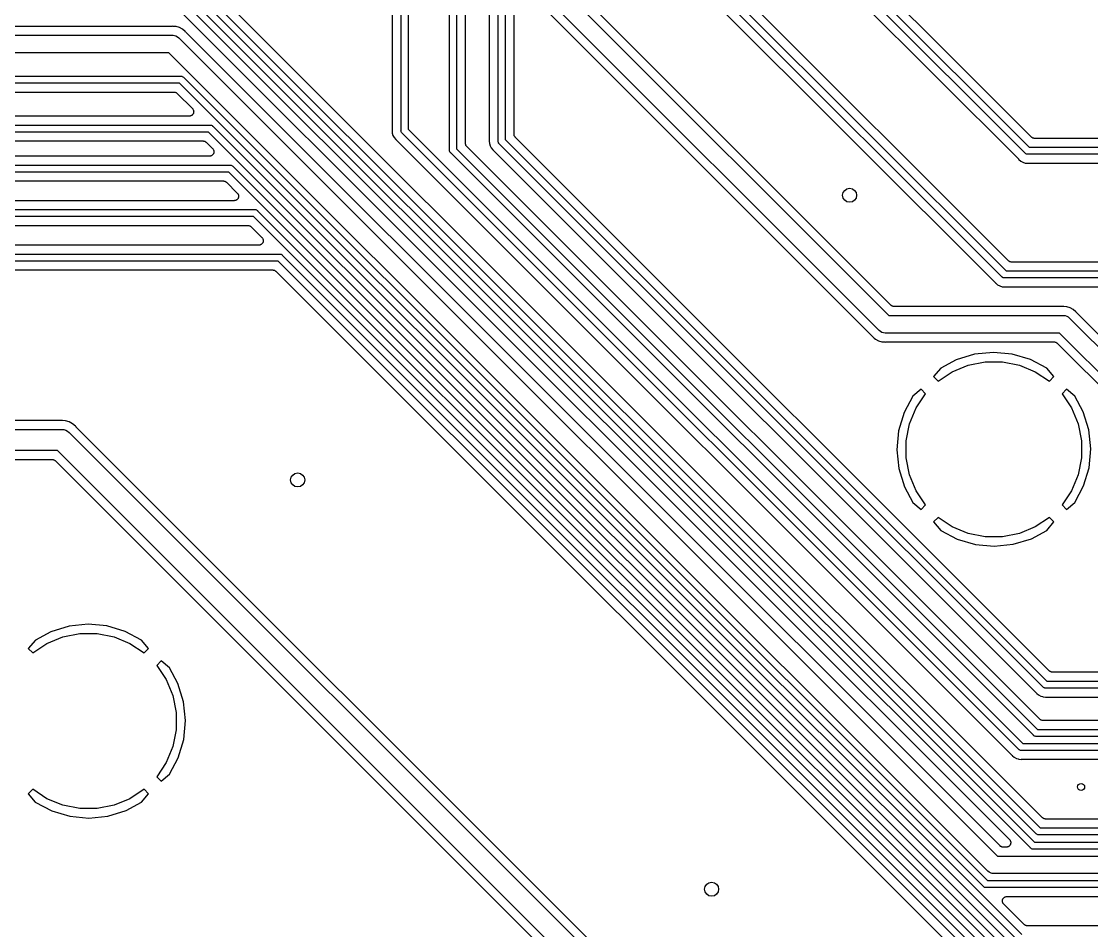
# Model space of a CAD drawing. Extents: x 49 to 143, y -158 to -38.
# Drawn here: x 88.38 to 118.92, y -80.68 to -54.73 of the extents above; entities that cross this region are included whole.
import ezdxf

# ---------------------------------------------------------------- set-up
doc = ezdxf.new("R2010")
doc.units = 0
doc.layers.add('BLACK', color=7, linetype='CONTINUOUS')

msp = doc.modelspace()

# ---------------------------------------------------------------- linework, layer by layer
at = {"layer": 'BLACK', "linetype": 'CONTINUOUS'}
for p, q in [((100.599, -58.4031), (100.599, -44.6918)), ((100.799, -44.6918), (100.799, -58.3666)), ((99.214, -57.8378), (99.214, -47.536)), ((99.414, -47.536), (99.414, -57.8013)), ((101.053, -58.2088), (101.053, -47.5022)), ((101.984, -58.1371), (101.984, -47.5318)), ((102.184, -47.5318), (102.184, -58.1006)), ((98.96, -47.9188), (98.96, -57.8191)), ((101.73, -47.8151), (101.73, -58.1184)), ((102.438, -57.9428), (102.438, -47.8151)), ((114.525, -55.3507), (108.015, -48.8406)), ((117.02, -58.4872), (107.557, -49.0242)), ((107.724, -48.9086), (117.135, -58.32)), ((107.39, -49.217), (116.827, -58.6536)), ((104.954, -50.3296), (116.475, -61.8506)), ((116.543, -61.5594), (105.245, -50.2616)), ((104.62, -50.638), (116.167, -62.1842)), ((116.359, -62.0178), (104.787, -50.4452)), ((91.5529, -51.8568), (117.447, -77.751)), ((117.515, -77.4598), (91.7457, -51.6904)), ((117.332, -77.9182), (91.4373, -52.024)), ((117.171, -78.3232), (91.2716, -52.424)), ((91.3872, -52.2568), (117.286, -78.156)), ((91.2036, -52.7152), (116.574, -78.0852)), ((103.719, -53.7084), (113.134, -63.123)), ((113.202, -62.8318), (104.01, -53.6404)), ((112.845, -63.5411), (103.301, -53.9975)), ((103.135, -54.1903), (112.652, -63.7075)), ((92.6674, -54.868), (79.1284, -54.868)), ((92.6727, -54.8675), (92.6674, -54.868)), ((92.6781, -54.8675), (92.6727, -54.8675)), ((92.6799, -54.8674), (92.6781, -54.8675)), ((92.6984, -54.8656), (92.6799, -54.8674)), ((92.7169, -54.8674), (92.6984, -54.8656)), ((92.717, -54.8674), (92.7169, -54.8674)), ((92.7972, -54.8753), (92.717, -54.8674)), ((92.8922, -54.9041), (92.7972, -54.8753)), ((92.9798, -54.9509), (92.8922, -54.9041)), ((93.0565, -55.0139), (92.9798, -54.9509)), ((78.9706, -55.122), (92.6861, -55.122)), ((92.6861, -55.122), (92.6984, -55.1208)), ((92.6984, -55.1208), (92.7107, -55.122)), ((92.7107, -55.122), (92.7474, -55.1256)), ((92.7474, -55.1256), (92.7945, -55.1399)), ((92.7945, -55.1399), (92.838, -55.1631)), ((92.838, -55.1631), (92.876, -55.1944)), ((92.876, -55.1944), (92.8839, -55.2039)), ((92.8839, -55.2039), (116.236, -78.556)), ((93.0683, -55.0283), (93.0565, -55.0139)), ((93.0721, -55.0321), (93.0683, -55.0283)), ((93.0755, -55.0363), (93.0721, -55.0321)), ((93.0767, -55.0375), (93.0755, -55.0363)), ((116.304, -78.2648), (93.0767, -55.0375)), ((114.525, -55.3508), (114.525, -55.3507)), ((117.203, -58.0288), (114.525, -55.3508)), ((92.5948, -55.622), (78.8793, -55.622)), ((115.947, -78.9741), (92.5948, -55.622)), ((78.7691, -56.288), (92.9317, -56.288)), ((92.9317, -56.288), (92.9366, -56.2875)), ((92.9366, -56.2875), (92.9415, -56.288)), ((92.9415, -56.288), (92.9415, -56.288)), ((92.9415, -56.288), (92.9562, -56.2894)), ((92.9562, -56.2894), (92.975, -56.2952)), ((92.975, -56.2952), (92.9924, -56.3045)), ((92.9924, -56.3045), (93.0076, -56.3169)), ((93.0076, -56.3169), (93.0107, -56.3208)), ((93.0107, -56.3208), (115.946, -79.256)), ((92.8951, -56.488), (78.7325, -56.488)), ((78.7513, -56.742), (92.7373, -56.742)), ((92.7373, -56.742), (92.7378, -56.742)), ((92.7378, -56.742), (92.7378, -56.742)), ((92.7378, -56.742), (92.7378, -56.742)), ((92.7378, -56.742), (92.7391, -56.742)), ((92.7391, -56.742), (92.7508, -56.7433)), ((92.7508, -56.7433), (92.7624, -56.7445)), ((92.7624, -56.7445), (92.7631, -56.7447)), ((92.7631, -56.7447), (92.7637, -56.7448)), ((92.7637, -56.7448), (92.775, -56.7483)), ((92.775, -56.7483), (92.7861, -56.7518)), ((92.7861, -56.7518), (92.7867, -56.7521)), ((92.7867, -56.7521), (92.7874, -56.7523)), ((92.7874, -56.7523), (92.7977, -56.7579)), ((92.7977, -56.7579), (92.808, -56.7635)), ((92.808, -56.7635), (92.8085, -56.7639)), ((92.8085, -56.7639), (92.8091, -56.7642)), ((92.8091, -56.7642), (92.818, -56.7717)), ((92.818, -56.7717), (92.8271, -56.7792)), ((92.8271, -56.7792), (93.2621, -57.2142)), ((115.83, -79.4232), (92.8951, -56.488)), ((93.252, -57.4021), (93.2426, -57.4098)), ((93.2615, -57.3944), (93.252, -57.4021)), ((93.2616, -57.3943), (93.2615, -57.3944)), ((93.2618, -57.3941), (93.2616, -57.3943)), ((93.2696, -57.3848), (93.2618, -57.3941)), ((93.2621, -57.2142), (93.2631, -57.2151)), ((93.2631, -57.2151), (93.2631, -57.2151)), ((93.2631, -57.2151), (93.2631, -57.2152)), ((93.2631, -57.2152), (93.2634, -57.2155)), ((93.2634, -57.2155), (93.271, -57.225)), ((93.2774, -57.3754), (93.2696, -57.3848)), ((93.271, -57.225), (93.2786, -57.2345)), ((93.2775, -57.3752), (93.2774, -57.3754)), ((93.2776, -57.375), (93.2775, -57.3752)), ((93.2834, -57.3643), (93.2776, -57.375)), ((93.2786, -57.2345), (93.2787, -57.2347)), ((93.2787, -57.2347), (93.2788, -57.2348)), ((93.2788, -57.2348), (93.2845, -57.2457)), ((93.2892, -57.3536), (93.2834, -57.3643)), ((93.2845, -57.2457), (93.2901, -57.2564)), ((93.2893, -57.3534), (93.2892, -57.3536)), ((93.2894, -57.3532), (93.2893, -57.3534)), ((93.293, -57.3417), (93.2894, -57.3532)), ((93.2901, -57.2564), (93.2901, -57.2566)), ((93.2901, -57.2566), (93.2902, -57.2568)), ((93.2902, -57.2568), (93.2937, -57.2687)), ((93.2966, -57.33), (93.293, -57.3417)), ((93.2937, -57.2687), (93.2971, -57.2802)), ((93.2967, -57.3297), (93.2966, -57.33)), ((93.298, -57.3174), (93.2967, -57.3295)), ((93.2967, -57.3295), (93.2967, -57.3297)), ((93.2971, -57.2802), (93.2971, -57.2804)), ((93.2971, -57.2804), (93.2972, -57.2806)), ((93.2972, -57.2806), (93.2982, -57.2928)), ((93.2993, -57.3053), (93.298, -57.3174)), ((93.2982, -57.2928), (93.2993, -57.3049)), ((93.2993, -57.3049), (93.2993, -57.3051)), ((93.2993, -57.3051), (93.2993, -57.3053)), ((78.1464, -57.685), (93.763, -57.685)), ((93.1723, -57.431), (78.3042, -57.431)), ((93.1844, -57.4298), (93.1723, -57.431)), ((93.1966, -57.4287), (93.1844, -57.4298)), ((93.1968, -57.4286), (93.1966, -57.4287)), ((93.197, -57.4286), (93.1968, -57.4286)), ((93.2085, -57.4251), (93.197, -57.4286)), ((93.2203, -57.4216), (93.2085, -57.4251)), ((93.2205, -57.4215), (93.2203, -57.4216)), ((93.2207, -57.4214), (93.2205, -57.4215)), ((93.2314, -57.4158), (93.2207, -57.4214)), ((93.2422, -57.41), (93.2314, -57.4158)), ((93.2424, -57.4099), (93.2422, -57.41)), ((93.2426, -57.4098), (93.2424, -57.4099)), ((93.763, -57.685), (93.7679, -57.6845)), ((93.7679, -57.6845), (93.7728, -57.685)), ((93.7728, -57.685), (93.7728, -57.685)), ((93.7728, -57.685), (93.7875, -57.6864)), ((93.7875, -57.6864), (93.8063, -57.6922)), ((93.8063, -57.6922), (93.8237, -57.7015)), ((93.8237, -57.7015), (93.8389, -57.7139)), ((93.7264, -57.885), (78.1099, -57.885)), ((116.808, -80.9662), (93.7264, -57.885)), ((93.8389, -57.7139), (93.8421, -57.7178)), ((93.8421, -57.7178), (116.923, -80.799)), ((98.9594, -57.8315), (98.9583, -57.8427)), ((98.9583, -57.8427), (98.9651, -57.9121)), ((98.96, -57.8208), (98.9594, -57.8262)), ((98.9594, -57.8262), (98.9594, -57.8315)), ((98.96, -57.8191), (98.96, -57.8208)), ((98.9651, -57.9121), (98.9854, -57.9788)), ((98.9854, -57.9788), (99.0182, -58.0403)), ((99.2135, -57.8427), (99.214, -57.8378)), ((99.2154, -57.8623), (99.2135, -57.8427)), ((99.2209, -57.8802), (99.2154, -57.8623)), ((99.2212, -57.8812), (99.2209, -57.8802)), ((99.2305, -57.8985), (99.2212, -57.8812)), ((99.2429, -57.9138), (99.2305, -57.8985)), ((99.2468, -57.9169), (99.2429, -57.9138)), ((116.835, -75.5052), (99.2468, -57.9169)), ((99.414, -57.8013), (116.951, -75.338)), ((102.439, -57.9544), (102.438, -57.9428)), ((102.44, -57.9661), (102.439, -57.9544)), ((102.44, -57.9668), (102.44, -57.9661)), ((102.44, -57.9674), (102.44, -57.9668)), ((102.444, -57.9786), (102.44, -57.9674)), ((102.447, -57.9899), (102.444, -57.9786)), ((102.447, -57.9905), (102.447, -57.9899)), ((102.448, -57.9912), (102.447, -57.9905)), ((102.453, -58.0015), (102.448, -57.9912)), ((102.458, -58.0119), (102.453, -58.0015)), ((102.459, -58.0125), (102.458, -58.0119)), ((102.459, -58.013), (102.459, -58.0125)), ((102.467, -58.0221), (102.459, -58.013)), ((78.1286, -58.139), (93.5686, -58.139)), ((93.5686, -58.139), (93.5691, -58.139)), ((93.5691, -58.139), (93.5691, -58.139)), ((93.5691, -58.139), (93.5691, -58.139)), ((93.5691, -58.139), (93.5704, -58.139)), ((93.5704, -58.139), (93.5821, -58.1403)), ((93.5821, -58.1403), (93.5937, -58.1415)), ((93.5937, -58.1415), (93.5944, -58.1417)), ((93.5944, -58.1417), (93.595, -58.1418)), ((93.595, -58.1418), (93.6063, -58.1453)), ((93.6063, -58.1453), (93.6174, -58.1488)), ((93.6174, -58.1488), (93.618, -58.1491)), ((93.618, -58.1491), (93.6187, -58.1493)), ((93.6187, -58.1493), (93.629, -58.1549)), ((93.629, -58.1549), (93.6393, -58.1605)), ((93.6393, -58.1605), (93.6398, -58.1609)), ((93.6398, -58.1609), (93.6404, -58.1612)), ((93.6404, -58.1612), (93.6493, -58.1687)), ((93.6493, -58.1687), (93.6584, -58.1762)), ((93.6584, -58.1762), (93.8394, -58.3572)), ((99.0182, -58.0403), (99.0625, -58.0942)), ((99.0625, -58.0942), (99.0712, -58.1014)), ((99.0712, -58.1014), (99.0725, -58.1025)), ((99.0725, -58.1025), (99.0763, -58.1063)), ((99.0763, -58.1063), (99.0804, -58.1097)), ((99.0804, -58.1097), (116.642, -75.6716)), ((101.054, -58.2204), (101.053, -58.2088)), ((101.055, -58.2321), (101.054, -58.2204)), ((101.055, -58.2328), (101.055, -58.2321)), ((101.055, -58.2334), (101.055, -58.2328)), ((101.059, -58.2446), (101.055, -58.2334)), ((101.062, -58.2559), (101.059, -58.2446)), ((101.062, -58.2565), (101.062, -58.2559)), ((101.063, -58.2572), (101.062, -58.2565)), ((101.068, -58.2675), (101.063, -58.2572)), ((101.073, -58.2779), (101.068, -58.2675)), ((101.074, -58.2785), (101.073, -58.2779)), ((101.074, -58.279), (101.074, -58.2785)), ((101.082, -58.2881), (101.074, -58.279)), ((101.089, -58.2973), (101.082, -58.2881)), ((101.09, -58.2982), (101.089, -58.2973)), ((101.09, -58.2983), (101.09, -58.2982)), ((101.09, -58.2986), (101.09, -58.2983)), ((101.09, -58.2983), (101.09, -58.2983)), ((117.438, -74.6468), (101.09, -58.2986)), ((101.729, -58.1308), (101.728, -58.142)), ((101.728, -58.142), (101.735, -58.2114)), ((101.73, -58.1201), (101.729, -58.1255)), ((101.729, -58.1255), (101.729, -58.1308)), ((101.73, -58.1184), (101.73, -58.1201)), ((101.735, -58.2114), (101.755, -58.2781)), ((101.755, -58.2781), (101.788, -58.3396)), ((101.984, -58.142), (101.984, -58.1371)), ((101.985, -58.1616), (101.984, -58.142)), ((101.991, -58.1787), (101.985, -58.1616)), ((101.991, -58.1805), (101.991, -58.1787)), ((102, -58.1978), (101.991, -58.1805)), ((102.013, -58.2131), (102, -58.1978)), ((102.017, -58.2162), (102.013, -58.2131)), ((117.528, -73.7272), (102.017, -58.2162)), ((102.184, -58.1006), (117.643, -73.56)), ((102.474, -58.0313), (102.467, -58.0221)), ((102.475, -58.0322), (102.474, -58.0313)), ((102.475, -58.0323), (102.475, -58.0322)), ((102.475, -58.0326), (102.475, -58.0323)), ((102.475, -58.0323), (102.475, -58.0323)), ((109.407, -64.9644), (102.475, -58.0326)), ((117.213, -58.0363), (117.203, -58.0288)), ((117.221, -58.0438), (117.213, -58.0363)), ((117.222, -58.0441), (117.221, -58.0438)), ((117.223, -58.0445), (117.222, -58.0441)), ((117.233, -58.0501), (117.223, -58.0445)), ((117.243, -58.0557), (117.233, -58.0501)), ((117.244, -58.0559), (117.243, -58.0557)), ((117.244, -58.0562), (117.244, -58.0559)), ((117.256, -58.0597), (117.244, -58.0562)), ((117.267, -58.0632), (117.256, -58.0597)), ((117.267, -58.0633), (117.267, -58.0632)), ((117.268, -58.0635), (117.267, -58.0633)), ((117.28, -58.0647), (117.268, -58.0635)), ((117.291, -58.066), (117.28, -58.0647)), ((117.293, -58.066), (117.291, -58.066)), ((125.496, -58.066), (117.293, -58.066)), ((117.293, -58.066), (117.293, -58.066)), ((117.293, -58.066), (117.293, -58.066)), ((117.293, -58.066), (117.293, -58.066)), ((93.7496, -58.574), (77.5711, -58.574)), ((93.7617, -58.5728), (93.7496, -58.574)), ((93.7739, -58.5717), (93.7617, -58.5728)), ((93.7741, -58.5716), (93.7739, -58.5717)), ((93.7743, -58.5716), (93.7741, -58.5716)), ((93.7857, -58.5681), (93.7743, -58.5716)), ((93.7976, -58.5646), (93.7857, -58.5681)), ((93.7978, -58.5645), (93.7976, -58.5646)), ((93.798, -58.5644), (93.7978, -58.5645)), ((93.8086, -58.5588), (93.798, -58.5644)), ((93.8195, -58.553), (93.8086, -58.5588)), ((93.8197, -58.5529), (93.8195, -58.553)), ((93.8199, -58.5528), (93.8197, -58.5529)), ((93.8293, -58.5451), (93.8199, -58.5528)), ((93.8388, -58.5374), (93.8293, -58.5451)), ((93.8389, -58.5373), (93.8388, -58.5374)), ((93.8391, -58.5371), (93.8389, -58.5373)), ((93.8469, -58.5278), (93.8391, -58.5371)), ((93.8394, -58.3572), (93.8404, -58.3581)), ((93.8404, -58.3581), (93.8404, -58.3581)), ((93.8404, -58.3581), (93.8404, -58.3582)), ((93.8404, -58.3582), (93.8407, -58.3585)), ((93.8407, -58.3585), (93.8483, -58.3681)), ((93.8547, -58.5184), (93.8469, -58.5278)), ((93.8483, -58.3681), (93.8559, -58.3775)), ((93.8548, -58.5182), (93.8547, -58.5184)), ((93.8549, -58.518), (93.8548, -58.5182)), ((93.8607, -58.5073), (93.8549, -58.518)), ((93.8559, -58.3775), (93.856, -58.3777)), ((93.856, -58.3777), (93.8561, -58.3778)), ((93.8561, -58.3778), (93.8618, -58.3887)), ((93.8665, -58.4966), (93.8607, -58.5073)), ((93.8618, -58.3887), (93.8674, -58.3994)), ((93.8666, -58.4964), (93.8665, -58.4966)), ((93.8667, -58.4962), (93.8666, -58.4964)), ((93.8703, -58.4847), (93.8667, -58.4962)), ((93.8674, -58.3994), (93.8674, -58.3996)), ((93.8674, -58.3996), (93.8675, -58.3998)), ((93.8675, -58.3998), (93.871, -58.4117)), ((93.8739, -58.473), (93.8703, -58.4847)), ((93.871, -58.4117), (93.8744, -58.4232)), ((93.874, -58.4727), (93.8739, -58.473)), ((93.8753, -58.4605), (93.874, -58.4725)), ((93.874, -58.4725), (93.874, -58.4727)), ((93.8744, -58.4232), (93.8744, -58.4234)), ((93.8744, -58.4234), (93.8745, -58.4236)), ((93.8745, -58.4236), (93.8755, -58.4358)), ((93.8766, -58.4483), (93.8753, -58.4605)), ((93.8755, -58.4358), (93.8766, -58.4479)), ((93.8766, -58.4479), (93.8766, -58.4481)), ((93.8766, -58.4481), (93.8766, -58.4483)), ((100.599, -58.408), (100.599, -58.4031)), ((100.6, -58.4276), (100.599, -58.408)), ((100.605, -58.4428), (100.6, -58.4276)), ((100.606, -58.4465), (100.605, -58.4428)), ((100.615, -58.4638), (100.606, -58.4465)), ((100.628, -58.4791), (100.615, -58.4638)), ((100.632, -58.4822), (100.628, -58.4791)), ((117.255, -75.1052), (100.632, -58.4822)), ((100.799, -58.3666), (117.37, -74.938)), ((101.788, -58.3396), (101.832, -58.3935)), ((101.832, -58.3935), (101.841, -58.4007)), ((101.841, -58.4007), (101.843, -58.4018)), ((101.843, -58.4018), (101.846, -58.4056)), ((101.846, -58.4056), (101.85, -58.409)), ((101.85, -58.409), (117.335, -73.8936)), ((117.023, -58.4911), (117.02, -58.4872)), ((117.027, -58.4942), (117.023, -58.4911)), ((117.029, -58.4962), (117.027, -58.4942)), ((117.027, -58.4942), (117.027, -58.4942)), ((117.038, -58.5035), (117.029, -58.4962)), ((117.056, -58.5128), (117.038, -58.5035)), ((117.074, -58.5186), (117.056, -58.5128)), ((117.089, -58.52), (117.074, -58.5186)), ((117.094, -58.5205), (117.089, -58.52)), ((117.089, -58.52), (117.089, -58.52)), ((117.099, -58.52), (117.094, -58.5205)), ((125.478, -58.52), (117.099, -58.52)), ((117.135, -58.32), (125.514, -58.32)), ((77.3723, -58.828), (94.3403, -58.828)), ((94.3403, -58.828), (94.3452, -58.8275)), ((94.3452, -58.8275), (94.3501, -58.828)), ((94.3501, -58.828), (94.3501, -58.828)), ((94.3501, -58.828), (94.3648, -58.8294)), ((94.3648, -58.8294), (94.3836, -58.8352)), ((94.3836, -58.8352), (94.401, -58.8445)), ((94.401, -58.8445), (94.4162, -58.8569)), ((94.4162, -58.8569), (94.4194, -58.8608)), ((94.4194, -58.8608), (118.304, -82.7457)), ((116.827, -58.6536), (116.828, -58.6549)), ((116.828, -58.6549), (116.832, -58.6591)), ((116.832, -58.6591), (116.835, -58.6628)), ((116.835, -58.6628), (116.842, -58.6715)), ((116.842, -58.6715), (116.896, -58.7158)), ((116.896, -58.7158), (116.958, -58.7486)), ((116.958, -58.7486), (117.025, -58.7689)), ((117.025, -58.7689), (117.083, -58.7746)), ((117.083, -58.7746), (117.083, -58.7746)), ((117.083, -58.7746), (117.094, -58.7757)), ((117.094, -58.7757), (117.105, -58.7746)), ((117.105, -58.7746), (117.107, -58.7744)), ((117.107, -58.7744), (117.112, -58.7745)), ((117.112, -58.7745), (117.118, -58.774)), ((117.118, -58.774), (124.487, -58.774)), ((94.3037, -59.028), (77.3723, -59.028)), ((118.137, -82.8613), (94.3037, -59.028)), ((77.5711, -59.282), (94.1459, -59.282)), ((94.1459, -59.282), (94.1464, -59.282)), ((94.1464, -59.282), (94.1464, -59.282)), ((94.1464, -59.282), (94.1464, -59.282)), ((94.1464, -59.282), (94.1477, -59.282)), ((94.1477, -59.282), (94.1594, -59.2833)), ((94.1594, -59.2833), (94.171, -59.2845)), ((94.171, -59.2845), (94.1717, -59.2847)), ((94.1717, -59.2847), (94.1723, -59.2848)), ((94.1723, -59.2848), (94.1836, -59.2883)), ((94.1836, -59.2883), (94.1947, -59.2918)), ((94.1947, -59.2918), (94.1953, -59.2921)), ((94.1953, -59.2921), (94.196, -59.2923)), ((94.196, -59.2923), (94.2063, -59.2979)), ((94.2063, -59.2979), (94.2166, -59.3035)), ((94.2166, -59.3035), (94.2171, -59.3039)), ((94.2171, -59.3039), (94.2177, -59.3042)), ((94.2177, -59.3042), (94.2266, -59.3117)), ((94.2266, -59.3117), (94.2357, -59.3192)), ((94.2357, -59.3192), (94.5437, -59.6272)), ((94.4539, -59.844), (76.1741, -59.844)), ((94.466, -59.8428), (94.4539, -59.844)), ((94.4782, -59.8417), (94.466, -59.8428)), ((94.4784, -59.8416), (94.4782, -59.8417)), ((94.4786, -59.8416), (94.4784, -59.8416)), ((94.49, -59.8381), (94.4786, -59.8416)), ((94.5019, -59.8346), (94.49, -59.8381)), ((94.5021, -59.8345), (94.5019, -59.8346)), ((94.5023, -59.8344), (94.5021, -59.8345)), ((94.5129, -59.8288), (94.5023, -59.8344)), ((94.5238, -59.823), (94.5129, -59.8288)), ((94.524, -59.8229), (94.5238, -59.823)), ((94.5242, -59.8228), (94.524, -59.8229)), ((94.5336, -59.8151), (94.5242, -59.8228)), ((94.5431, -59.8074), (94.5336, -59.8151)), ((94.5432, -59.8073), (94.5431, -59.8074)), ((94.5434, -59.8071), (94.5432, -59.8073)), ((94.5512, -59.7978), (94.5434, -59.8071)), ((94.5437, -59.6272), (94.5447, -59.6281)), ((94.5447, -59.6281), (94.5447, -59.6281)), ((94.5447, -59.6281), (94.5447, -59.6282)), ((94.5447, -59.6282), (94.545, -59.6285)), ((94.545, -59.6285), (94.5526, -59.6381)), ((94.559, -59.7884), (94.5512, -59.7978)), ((94.5526, -59.6381), (94.5602, -59.6475)), ((94.5591, -59.7882), (94.559, -59.7884)), ((94.5592, -59.788), (94.5591, -59.7882)), ((94.565, -59.7773), (94.5592, -59.788)), ((94.5602, -59.6475), (94.5603, -59.6477)), ((94.5603, -59.6477), (94.5604, -59.6478)), ((94.5604, -59.6478), (94.5661, -59.6587)), ((94.5708, -59.7666), (94.565, -59.7773)), ((94.5661, -59.6587), (94.5717, -59.6694)), ((94.5709, -59.7664), (94.5708, -59.7666)), ((94.571, -59.7662), (94.5709, -59.7664)), ((94.5746, -59.7547), (94.571, -59.7662)), ((94.5717, -59.6694), (94.5717, -59.6696)), ((94.5717, -59.6696), (94.5718, -59.6698)), ((94.5718, -59.6698), (94.5753, -59.6817)), ((94.5782, -59.743), (94.5746, -59.7547)), ((94.5753, -59.6817), (94.5787, -59.6932)), ((94.5783, -59.7427), (94.5782, -59.743)), ((94.5796, -59.7305), (94.5783, -59.7425)), ((94.5783, -59.7425), (94.5783, -59.7427)), ((94.5787, -59.6932), (94.5787, -59.6934)), ((94.5787, -59.6934), (94.5788, -59.6936)), ((94.5788, -59.6936), (94.5798, -59.7058)), ((94.5809, -59.7183), (94.5796, -59.7305)), ((94.5798, -59.7058), (94.5809, -59.7179)), ((94.5809, -59.7179), (94.5809, -59.7181)), ((94.5809, -59.7181), (94.5809, -59.7183)), ((75.9753, -60.098), (95.0446, -60.098)), ((95.0446, -60.098), (95.0495, -60.0975)), ((95.0495, -60.0975), (95.0544, -60.098)), ((95.0544, -60.098), (95.0544, -60.098)), ((95.0544, -60.098), (95.0691, -60.0994)), ((95.0691, -60.0994), (95.0879, -60.1052)), ((95.0879, -60.1052), (95.1053, -60.1145)), ((95.1053, -60.1145), (95.1205, -60.1269)), ((95.1205, -60.1269), (95.1237, -60.1308)), ((95.1237, -60.1308), (117.669, -82.6764)), ((95.008, -60.298), (75.9753, -60.298)), ((117.502, -82.792), (95.008, -60.298)), ((76.1741, -60.552), (94.8502, -60.552)), ((94.8502, -60.552), (94.8507, -60.552)), ((94.8507, -60.552), (94.8507, -60.552)), ((94.8507, -60.552), (94.8507, -60.552)), ((94.8507, -60.552), (94.852, -60.552)), ((94.852, -60.552), (94.8637, -60.5533)), ((94.8637, -60.5533), (94.8753, -60.5545)), ((94.8753, -60.5545), (94.876, -60.5547)), ((94.876, -60.5547), (94.8766, -60.5548)), ((94.8766, -60.5548), (94.8879, -60.5583)), ((94.8879, -60.5583), (94.899, -60.5618)), ((94.899, -60.5618), (94.8996, -60.5621)), ((94.8996, -60.5621), (94.9003, -60.5623)), ((94.9003, -60.5623), (94.9106, -60.5679)), ((94.9106, -60.5679), (94.9209, -60.5735)), ((94.9209, -60.5735), (94.9214, -60.5739)), ((94.9214, -60.5739), (94.922, -60.5742)), ((94.922, -60.5742), (94.9309, -60.5817)), ((94.9309, -60.5817), (94.94, -60.5892)), ((94.94, -60.5892), (95.248, -60.8972)), ((95.248, -60.8972), (95.249, -60.8981)), ((95.249, -60.8981), (95.249, -60.8981)), ((95.249, -60.8981), (95.249, -60.8982)), ((95.249, -60.8982), (95.2493, -60.8985)), ((95.2493, -60.8985), (95.2569, -60.9081)), ((95.2633, -61.0584), (95.2555, -61.0678)), ((95.2569, -60.9081), (95.2645, -60.9175)), ((95.2634, -61.0582), (95.2633, -61.0584)), ((95.2635, -61.058), (95.2634, -61.0582)), ((95.2693, -61.0473), (95.2635, -61.058)), ((95.2645, -60.9175), (95.2646, -60.9177)), ((95.2646, -60.9177), (95.2647, -60.9178)), ((95.2647, -60.9178), (95.2704, -60.9287)), ((95.2751, -61.0366), (95.2693, -61.0473)), ((95.2704, -60.9287), (95.276, -60.9394)), ((95.2752, -61.0364), (95.2751, -61.0366)), ((95.2753, -61.0362), (95.2752, -61.0364)), ((95.2789, -61.0247), (95.2753, -61.0362)), ((95.276, -60.9394), (95.276, -60.9396)), ((95.276, -60.9396), (95.2762, -60.9398)), ((95.2762, -60.9398), (95.2796, -60.9517)), ((95.2825, -61.013), (95.2789, -61.0247)), ((95.2796, -60.9517), (95.283, -60.9632)), ((95.2826, -61.0127), (95.2825, -61.013)), ((95.2839, -61.0005), (95.2826, -61.0125)), ((95.2826, -61.0125), (95.2826, -61.0127)), ((95.283, -60.9632), (95.283, -60.9634)), ((95.283, -60.9634), (95.2831, -60.9636)), ((95.2831, -60.9636), (95.2841, -60.9757)), ((95.2852, -60.9883), (95.2839, -61.0005)), ((95.2841, -60.9757), (95.2852, -60.9879)), ((95.2852, -60.9879), (95.2852, -60.9881)), ((95.2852, -60.9881), (95.2852, -60.9883)), ((78.7693, -61.368), (95.7489, -61.368)), ((95.1582, -61.114), (78.9681, -61.114)), ((95.1703, -61.1128), (95.1582, -61.114)), ((95.1825, -61.1117), (95.1703, -61.1128)), ((95.1827, -61.1116), (95.1825, -61.1117)), ((95.1829, -61.1116), (95.1827, -61.1116)), ((95.1943, -61.1081), (95.1829, -61.1116)), ((95.2062, -61.1046), (95.1943, -61.1081)), ((95.2064, -61.1045), (95.2062, -61.1046)), ((95.2066, -61.1044), (95.2064, -61.1045)), ((95.2172, -61.0988), (95.2066, -61.1044)), ((95.2281, -61.093), (95.2172, -61.0988)), ((95.2283, -61.0929), (95.2281, -61.093)), ((95.2285, -61.0928), (95.2283, -61.0929)), ((95.2379, -61.0851), (95.2285, -61.0928)), ((95.2474, -61.0774), (95.2379, -61.0851)), ((95.2475, -61.0773), (95.2474, -61.0774)), ((95.2477, -61.0771), (95.2475, -61.0773)), ((95.2555, -61.0678), (95.2477, -61.0771)), ((95.7489, -61.368), (95.7538, -61.3675)), ((95.7538, -61.3675), (95.7587, -61.368)), ((95.7587, -61.368), (95.7587, -61.368)), ((95.7587, -61.368), (95.7734, -61.3694)), ((95.7734, -61.3694), (95.7922, -61.3752)), ((95.7123, -61.568), (78.7693, -61.568)), ((116.994, -82.8497), (95.7123, -61.568)), ((95.7922, -61.3752), (95.8096, -61.3845)), ((95.8096, -61.3845), (95.8248, -61.3969)), ((95.8248, -61.3969), (95.828, -61.4008)), ((95.828, -61.4008), (117.161, -82.7341)), ((116.552, -61.5668), (116.543, -61.5594)), ((116.561, -61.5744), (116.552, -61.5668)), ((116.562, -61.5747), (116.561, -61.5744)), ((116.562, -61.5751), (116.562, -61.5747)), ((116.573, -61.5807), (116.562, -61.5751)), ((116.583, -61.5863), (116.573, -61.5807)), ((116.583, -61.5865), (116.583, -61.5863)), ((116.584, -61.5868), (116.583, -61.5865)), ((116.595, -61.5903), (116.584, -61.5868)), ((116.606, -61.5938), (116.595, -61.5903)), ((116.607, -61.5939), (116.606, -61.5938)), ((116.608, -61.5941), (116.607, -61.5939)), ((116.619, -61.5953), (116.608, -61.5941)), ((116.631, -61.5966), (116.619, -61.5953)), ((116.632, -61.5966), (116.631, -61.5966)), ((116.633, -61.5966), (116.632, -61.5966)), ((116.632, -61.5966), (116.632, -61.5966)), ((116.632, -61.5966), (116.632, -61.5966)), ((126.365, -61.5966), (116.633, -61.5966)), ((78.9681, -61.822), (95.5545, -61.822)), ((95.5545, -61.822), (95.555, -61.822)), ((95.555, -61.822), (95.555, -61.822)), ((95.555, -61.822), (95.555, -61.822)), ((95.555, -61.822), (95.5563, -61.822)), ((95.5563, -61.822), (95.568, -61.8233)), ((95.568, -61.8233), (95.5796, -61.8245)), ((95.5796, -61.8245), (95.5803, -61.8247)), ((95.5803, -61.8247), (95.5809, -61.8248)), ((95.5809, -61.8248), (95.5922, -61.8283)), ((95.5922, -61.8283), (95.6033, -61.8318)), ((95.6033, -61.8318), (95.6039, -61.8321)), ((95.6039, -61.8321), (95.6046, -61.8323)), ((95.6046, -61.8323), (95.6149, -61.8379)), ((95.6149, -61.8379), (95.6252, -61.8435)), ((95.6252, -61.8435), (95.6257, -61.8439)), ((95.6257, -61.8439), (95.6263, -61.8442)), ((95.6263, -61.8442), (95.6352, -61.8517)), ((95.6352, -61.8517), (95.6443, -61.8592)), ((95.6443, -61.8592), (116.063, -82.2776)), ((116.475, -61.8506), (126.384, -61.8506)), ((116.167, -62.1842), (116.168, -62.1855)), ((116.168, -62.1855), (116.171, -62.1897)), ((116.171, -62.1897), (116.175, -62.1934)), ((116.175, -62.1934), (116.182, -62.2021)), ((116.182, -62.2021), (116.236, -62.2464)), ((116.236, -62.2464), (116.297, -62.2792)), ((116.297, -62.2792), (116.364, -62.2995)), ((116.363, -62.0217), (116.359, -62.0178)), ((116.378, -62.0341), (116.363, -62.0217)), ((116.395, -62.0434), (116.378, -62.0341)), ((116.403, -62.0459), (116.395, -62.0434)), ((116.414, -62.0492), (116.403, -62.0459)), ((116.418, -62.0495), (116.414, -62.0492)), ((116.429, -62.0506), (116.418, -62.0495)), ((116.434, -62.0511), (116.429, -62.0506)), ((116.429, -62.0506), (116.429, -62.0506)), ((116.438, -62.0506), (116.434, -62.0511)), ((126.347, -62.0506), (116.438, -62.0506)), ((116.364, -62.2995), (116.422, -62.3052)), ((116.422, -62.3052), (116.422, -62.3052)), ((116.422, -62.3052), (116.434, -62.3063)), ((116.434, -62.3063), (116.445, -62.3052)), ((116.445, -62.3052), (116.447, -62.305)), ((116.447, -62.305), (116.452, -62.3051)), ((116.452, -62.3051), (116.457, -62.3046)), ((116.457, -62.3046), (126.19, -62.3046)), ((113.211, -62.8393), (113.202, -62.8318)), ((113.22, -62.8468), (113.211, -62.8393)), ((113.22, -62.8471), (113.22, -62.8468)), ((113.221, -62.8475), (113.22, -62.8471)), ((113.231, -62.8531), (113.221, -62.8475)), ((113.241, -62.8587), (113.231, -62.8531)), ((113.242, -62.8589), (113.241, -62.8587)), ((113.243, -62.8592), (113.242, -62.8589)), ((113.254, -62.8627), (113.243, -62.8592)), ((113.265, -62.8662), (113.254, -62.8627)), ((113.266, -62.8663), (113.265, -62.8662)), ((113.266, -62.8665), (113.266, -62.8663)), ((113.278, -62.8677), (113.266, -62.8665)), ((113.29, -62.869), (113.278, -62.8677)), ((113.291, -62.869), (113.29, -62.869)), ((118.079, -62.869), (113.291, -62.869)), ((113.291, -62.869), (113.291, -62.869)), ((113.291, -62.869), (113.291, -62.869)), ((113.291, -62.869), (113.291, -62.869)), ((118.084, -62.8685), (118.079, -62.869)), ((118.09, -62.8685), (118.084, -62.8685)), ((118.091, -62.8684), (118.09, -62.8685)), ((118.11, -62.8666), (118.091, -62.8684)), ((118.129, -62.8684), (118.11, -62.8666)), ((118.209, -62.8763), (118.129, -62.8684)), ((118.129, -62.8684), (118.129, -62.8684)), ((118.304, -62.9051), (118.209, -62.8763)), ((113.134, -63.123), (118.098, -63.123)), ((118.098, -63.123), (118.11, -63.1218)), ((118.11, -63.1218), (118.122, -63.123)), ((118.122, -63.123), (118.159, -63.1266)), ((118.159, -63.1266), (118.206, -63.1409)), ((118.206, -63.1409), (118.25, -63.1641)), ((118.25, -63.1641), (118.288, -63.1954)), ((118.288, -63.1954), (118.295, -63.2049)), ((118.391, -62.9519), (118.304, -62.9051)), ((118.468, -63.0149), (118.391, -62.9519)), ((118.48, -63.0293), (118.468, -63.0149)), ((118.484, -63.0331), (118.48, -63.0293)), ((118.487, -63.0373), (118.484, -63.0331)), ((118.488, -63.0385), (118.487, -63.0373)), ((119.284, -63.8347), (118.488, -63.0385)), ((118.295, -63.2049), (120.818, -65.7275)), ((112.652, -63.7075), (112.653, -63.7087)), ((112.653, -63.7087), (112.656, -63.7129)), ((112.656, -63.7129), (112.66, -63.7167)), ((112.66, -63.7167), (112.672, -63.7311)), ((112.672, -63.7311), (112.686, -63.7429)), ((112.686, -63.7429), (112.686, -63.743)), ((112.686, -63.743), (112.717, -63.7683)), ((112.717, -63.7683), (112.717, -63.7683)), ((112.717, -63.7683), (112.749, -63.7941)), ((112.749, -63.7941), (112.836, -63.8409)), ((112.852, -63.5506), (112.845, -63.5411)), ((112.89, -63.5819), (112.852, -63.5506)), ((112.933, -63.6048), (112.89, -63.5819)), ((112.934, -63.6051), (112.933, -63.6048)), ((112.981, -63.6194), (112.934, -63.6051)), ((113.03, -63.6242), (112.981, -63.6194)), ((113.042, -63.623), (113.03, -63.6242)), ((118.006, -63.623), (113.042, -63.623)), ((120.4, -66.0166), (118.006, -63.623)), ((112.836, -63.8409), (112.931, -63.8697)), ((112.931, -63.8697), (113.011, -63.8776)), ((113.011, -63.8776), (113.011, -63.8776)), ((113.011, -63.8776), (113.03, -63.8794)), ((113.03, -63.8794), (113.049, -63.8776)), ((113.049, -63.8776), (113.05, -63.8774)), ((113.05, -63.8774), (113.056, -63.8775)), ((113.056, -63.8775), (113.061, -63.877)), ((113.061, -63.877), (117.849, -63.877)), ((117.849, -63.877), (117.849, -63.877)), ((117.849, -63.877), (117.849, -63.877)), ((117.849, -63.877), (117.849, -63.877)), ((117.849, -63.877), (117.85, -63.877)), ((117.85, -63.877), (117.862, -63.8783)), ((117.862, -63.8783), (117.874, -63.8795)), ((117.874, -63.8795), (117.874, -63.8797)), ((117.874, -63.8797), (117.875, -63.8798)), ((117.875, -63.8798), (117.886, -63.8833)), ((117.886, -63.8833), (117.897, -63.8868)), ((117.897, -63.8868), (117.898, -63.8871)), ((117.898, -63.8871), (117.899, -63.8873)), ((117.899, -63.8873), (117.909, -63.8929)), ((117.909, -63.8929), (117.919, -63.8985)), ((117.919, -63.8985), (117.92, -63.8989)), ((117.92, -63.8989), (117.92, -63.8992)), ((117.92, -63.8992), (117.929, -63.9067)), ((117.929, -63.9067), (117.938, -63.9142)), ((117.938, -63.9142), (120.109, -66.0846)), ((115.056, -64.3903), (114.611, -64.628)), ((115.575, -64.2304), (115.056, -64.3903)), ((116.114, -64.1747), (115.575, -64.2304)), ((116.654, -64.2254), (116.114, -64.1747)), ((117.174, -64.3805), (116.654, -64.2254)), ((117.643, -64.6282), (117.174, -64.3805)), ((114.611, -64.628), (114.411, -64.867)), ((114.54, -64.9957), (114.943, -64.7265)), ((114.943, -64.7265), (115.398, -64.5381)), ((115.398, -64.5381), (115.881, -64.442)), ((115.881, -64.442), (116.373, -64.442)), ((116.373, -64.442), (116.856, -64.5381)), ((116.856, -64.5381), (117.311, -64.7265)), ((117.311, -64.7265), (117.714, -64.9957)), ((117.843, -64.867), (117.643, -64.6282)), ((111.488, -67.0452), (109.407, -64.9644)), ((114.411, -64.867), (114.54, -64.9957)), ((117.714, -64.9957), (117.843, -64.867)), ((114.052, -65.2262), (113.813, -65.4262)), ((114.181, -65.3549), (114.052, -65.2262)), ((118.202, -65.2262), (118.073, -65.3549)), ((118.441, -65.4263), (118.202, -65.2262)), ((113.813, -65.4262), (113.565, -65.8948)), ((113.912, -65.7578), (114.181, -65.3549)), ((118.073, -65.3549), (118.342, -65.7578)), ((118.679, -65.8709), (118.441, -65.4263)), ((113.565, -65.8948), (113.41, -66.4146)), ((113.723, -66.2128), (113.912, -65.7578)), ((118.342, -65.7578), (118.531, -66.2128)), ((118.839, -66.3896), (118.679, -65.8709)), ((89.5015, -66.121), (79.8525, -66.121)), ((89.5069, -66.1205), (89.5015, -66.121)), ((89.5122, -66.1205), (89.5069, -66.1205)), ((89.514, -66.1204), (89.5122, -66.1205)), ((89.535, -66.1183), (89.514, -66.1204)), ((89.556, -66.1204), (89.535, -66.1183)), ((89.6436, -66.129), (89.556, -66.1204)), ((89.748, -66.1607), (89.6436, -66.129)), ((89.8443, -66.2121), (89.748, -66.1607)), ((89.9286, -66.2814), (89.8443, -66.2121)), ((113.627, -66.6958), (113.723, -66.2128)), ((118.531, -66.2128), (118.627, -66.6958)), ((79.6228, -66.375), (89.5203, -66.375)), ((89.5203, -66.375), (89.535, -66.3735)), ((89.535, -66.3735), (89.5497, -66.375)), ((89.5497, -66.375), (89.5497, -66.375)), ((89.5497, -66.375), (89.5938, -66.3793)), ((89.5938, -66.3793), (89.6504, -66.3965)), ((89.6504, -66.3965), (89.7025, -66.4244)), ((89.7025, -66.4244), (89.7482, -66.4618)), ((89.7482, -66.4618), (89.7576, -66.4733)), ((89.7576, -66.4733), (110.734, -87.45)), ((89.942, -66.2977), (89.9286, -66.2814)), ((89.9458, -66.3015), (89.942, -66.2977)), ((89.9492, -66.3057), (89.9458, -66.3015)), ((89.9504, -66.3069), (89.9492, -66.3057)), ((106.483, -82.8397), (89.9504, -66.3069)), ((113.41, -66.4146), (113.36, -66.9548)), ((118.894, -66.9292), (118.839, -66.3896)), ((113.627, -67.1882), (113.627, -66.6958)), ((118.627, -66.6958), (118.627, -67.1882)), ((89.4107, -66.975), (79.6228, -66.975)), ((110.387, -87.9517), (89.4107, -66.975)), ((113.542, -69.0992), (111.488, -67.0452)), ((113.36, -66.9548), (113.415, -67.4944)), ((118.844, -67.4694), (118.894, -66.9292)), ((79.8525, -67.229), (89.2529, -67.229)), ((89.2529, -67.229), (89.2533, -67.229)), ((89.2533, -67.229), (89.2534, -67.229)), ((89.2534, -67.229), (89.2534, -67.229)), ((89.2534, -67.229), (89.2547, -67.229)), ((89.2547, -67.229), (89.2664, -67.2303)), ((89.2664, -67.2303), (89.278, -67.2315)), ((89.278, -67.2315), (89.2787, -67.2317)), ((89.2787, -67.2317), (89.2793, -67.2318)), ((89.2793, -67.2318), (89.2905, -67.2353)), ((89.2905, -67.2353), (89.3017, -67.2388)), ((89.3017, -67.2388), (89.3023, -67.2391)), ((89.3023, -67.2391), (89.303, -67.2393)), ((89.303, -67.2393), (89.3133, -67.2449)), ((89.3133, -67.2449), (89.3236, -67.2505)), ((89.3236, -67.2505), (89.3241, -67.2509)), ((89.3241, -67.2509), (89.3247, -67.2512)), ((89.3247, -67.2512), (89.3336, -67.2587)), ((89.3336, -67.2587), (89.3427, -67.2662)), ((89.3427, -67.2662), (110.195, -88.1181)), ((113.723, -67.6712), (113.627, -67.1882)), ((118.627, -67.1882), (118.531, -67.6712)), ((118.689, -67.9892), (118.844, -67.4694)), ((113.415, -67.4944), (113.575, -68.0131)), ((113.912, -68.1262), (113.723, -67.6712)), ((118.531, -67.6712), (118.342, -68.1262)), ((113.575, -68.0131), (113.813, -68.4577)), ((118.441, -68.4578), (118.689, -67.9892)), ((114.181, -68.5291), (113.912, -68.1262)), ((118.342, -68.1262), (118.073, -68.5291)), ((113.813, -68.4577), (114.052, -68.6578)), ((114.052, -68.6578), (114.181, -68.5291)), ((118.073, -68.5291), (118.202, -68.6578)), ((118.202, -68.6578), (118.441, -68.4578)), ((114.54, -68.8883), (114.411, -69.017)), ((114.943, -69.1575), (114.54, -68.8883)), ((117.714, -68.8883), (117.311, -69.1575)), ((117.843, -69.017), (117.714, -68.8883)), ((117.711, -73.2688), (113.542, -69.0992)), ((113.542, -69.0992), (113.542, -69.0992)), ((114.411, -69.017), (114.611, -69.2558)), ((114.611, -69.2558), (115.08, -69.5035)), ((115.398, -69.3459), (114.943, -69.1575)), ((117.311, -69.1575), (116.856, -69.3459)), ((117.198, -69.4937), (117.643, -69.256)), ((117.643, -69.256), (117.843, -69.017)), ((115.08, -69.5035), (115.6, -69.6586)), ((115.881, -69.442), (115.398, -69.3459)), ((116.373, -69.442), (115.881, -69.442)), ((116.856, -69.3459), (116.373, -69.442)), ((116.679, -69.6536), (117.198, -69.4937)), ((115.6, -69.6586), (116.14, -69.7093)), ((116.14, -69.7093), (116.679, -69.6536)), ((89.7446, -71.9898), (89.2259, -72.1497)), ((90.2842, -71.9341), (89.7446, -71.9898)), ((90.8244, -71.9848), (90.2842, -71.9341)), ((91.3442, -72.1399), (90.8244, -71.9848)), ((89.2259, -72.1497), (88.7813, -72.3874)), ((89.1128, -72.4859), (89.5678, -72.2975)), ((89.5678, -72.2975), (90.0508, -72.2014)), ((90.0508, -72.2014), (90.5432, -72.2014)), ((90.5432, -72.2014), (91.0262, -72.2975)), ((91.0262, -72.2975), (91.4812, -72.4859)), ((91.8128, -72.3876), (91.3442, -72.1399)), ((88.7813, -72.3874), (88.5812, -72.6264)), ((88.5812, -72.6264), (88.7099, -72.7551)), ((88.7099, -72.7551), (89.1128, -72.4859)), ((91.4812, -72.4859), (91.8841, -72.7551)), ((92.0128, -72.6264), (91.8128, -72.3876)), ((91.8841, -72.7551), (92.0128, -72.6264)), ((92.372, -72.9856), (92.2433, -73.1143)), ((92.2433, -73.1143), (92.5125, -73.5172)), ((92.611, -73.1857), (92.372, -72.9856)), ((92.8487, -73.6303), (92.611, -73.1857)), ((117.721, -73.2762), (117.711, -73.2688)), ((117.729, -73.2838), (117.721, -73.2762)), ((92.5125, -73.5172), (92.7009, -73.9722)), ((117.643, -73.56), (129.892, -73.56)), ((117.73, -73.2841), (117.729, -73.2838)), ((117.731, -73.2845), (117.73, -73.2841)), ((117.741, -73.2901), (117.731, -73.2845)), ((117.751, -73.2957), (117.741, -73.2901)), ((117.752, -73.2959), (117.751, -73.2957)), ((117.752, -73.2962), (117.752, -73.2959)), ((117.764, -73.2997), (117.752, -73.2962)), ((117.775, -73.3032), (117.764, -73.2997)), ((117.775, -73.3033), (117.775, -73.3032)), ((117.776, -73.3035), (117.775, -73.3033)), ((117.788, -73.3047), (117.776, -73.3035)), ((117.799, -73.306), (117.788, -73.3047)), ((117.801, -73.306), (117.799, -73.306)), ((129.693, -73.306), (117.801, -73.306)), ((117.801, -73.306), (117.801, -73.306)), ((117.801, -73.306), (117.801, -73.306)), ((117.801, -73.306), (117.801, -73.306)), ((93.0086, -74.149), (92.8487, -73.6303)), ((117.531, -73.7311), (117.528, -73.7272)), ((117.546, -73.7435), (117.531, -73.7311)), ((117.564, -73.7528), (117.546, -73.7435)), ((117.577, -73.7568), (117.564, -73.7528)), ((117.582, -73.7586), (117.577, -73.7568)), ((117.584, -73.7587), (117.582, -73.7586)), ((117.597, -73.76), (117.584, -73.7587)), ((117.602, -73.7605), (117.597, -73.76)), ((117.597, -73.76), (117.597, -73.76)), ((117.607, -73.76), (117.602, -73.7605)), ((129.892, -73.76), (117.607, -73.76)), ((92.7009, -73.9722), (92.797, -74.4552)), ((93.0643, -74.6886), (93.0086, -74.149)), ((117.335, -73.8936), (117.336, -73.8949)), ((117.336, -73.8949), (117.34, -73.8991)), ((117.34, -73.8991), (117.343, -73.9028)), ((117.343, -73.9028), (117.35, -73.9115)), ((117.35, -73.9115), (117.404, -73.9558)), ((117.404, -73.9558), (117.466, -73.9886)), ((117.466, -73.9886), (117.517, -74.0042)), ((117.517, -74.0042), (117.517, -74.0042)), ((117.517, -74.0042), (117.533, -74.0089)), ((117.533, -74.0089), (117.602, -74.0157)), ((117.602, -74.0157), (117.613, -74.0146)), ((117.613, -74.0146), (117.615, -74.0144)), ((117.615, -74.0144), (117.62, -74.0145)), ((117.62, -74.0145), (117.626, -74.014)), ((117.626, -74.014), (129.693, -74.014)), ((92.797, -74.4552), (92.797, -74.9476)), ((93.0136, -75.2288), (93.0643, -74.6886)), ((117.447, -74.6542), (117.438, -74.6468)), ((117.456, -74.6618), (117.447, -74.6542)), ((117.457, -74.6621), (117.456, -74.6618)), ((117.458, -74.6625), (117.457, -74.6621)), ((117.468, -74.668), (117.458, -74.6625)), ((117.478, -74.6737), (117.468, -74.668)), ((117.479, -74.6739), (117.478, -74.6737)), ((117.479, -74.6742), (117.479, -74.6739)), ((117.491, -74.6776), (117.479, -74.6742)), ((117.502, -74.6812), (117.491, -74.6776)), ((117.502, -74.6813), (117.502, -74.6812)), ((117.503, -74.6815), (117.502, -74.6813)), ((117.515, -74.6827), (117.503, -74.6815)), ((117.526, -74.684), (117.515, -74.6827)), ((117.528, -74.684), (117.526, -74.684)), ((128.354, -74.684), (117.528, -74.684)), ((117.528, -74.684), (117.528, -74.684)), ((117.528, -74.684), (117.528, -74.684)), ((117.528, -74.684), (117.528, -74.684)), ((92.797, -74.9476), (92.7009, -75.4306)), ((117.258, -75.109), (117.255, -75.1052)), ((117.273, -75.1215), (117.258, -75.109)), ((117.37, -74.938), (128.373, -74.938)), ((92.8585, -75.7486), (93.0136, -75.2288)), ((116.951, -75.338), (127.249, -75.338)), ((117.291, -75.1308), (117.273, -75.1215)), ((117.304, -75.1348), (117.291, -75.1308)), ((117.309, -75.1365), (117.304, -75.1348)), ((117.311, -75.1367), (117.309, -75.1365)), ((117.324, -75.138), (117.311, -75.1367)), ((117.329, -75.1385), (117.324, -75.138)), ((117.324, -75.138), (117.324, -75.138)), ((117.334, -75.138), (117.329, -75.1385)), ((128.337, -75.138), (117.334, -75.138)), ((92.7009, -75.4306), (92.5125, -75.8856)), ((116.642, -75.6716), (116.644, -75.6729)), ((116.644, -75.6729), (116.647, -75.6771)), ((116.647, -75.6771), (116.651, -75.6808)), ((116.651, -75.6808), (116.658, -75.6895)), ((116.658, -75.6895), (116.712, -75.7338)), ((116.838, -75.5091), (116.835, -75.5052)), ((116.853, -75.5215), (116.838, -75.5091)), ((116.857, -75.5233), (116.853, -75.5215)), ((116.871, -75.5308), (116.857, -75.5233)), ((116.89, -75.5366), (116.871, -75.5308)), ((116.892, -75.5367), (116.89, -75.5366)), ((116.904, -75.538), (116.892, -75.5367)), ((116.909, -75.5385), (116.904, -75.538)), ((116.904, -75.538), (116.904, -75.538)), ((116.914, -75.538), (116.909, -75.5385)), ((127.213, -75.538), (116.914, -75.538)), ((92.5125, -75.8856), (92.2433, -76.2885)), ((92.6108, -76.2172), (92.8585, -75.7486)), ((116.712, -75.7338), (116.773, -75.7666)), ((116.773, -75.7666), (116.824, -75.7822)), ((116.824, -75.7822), (116.824, -75.7822)), ((116.824, -75.7822), (116.84, -75.7869)), ((116.84, -75.7869), (116.909, -75.7937)), ((116.909, -75.7937), (116.92, -75.7926)), ((116.92, -75.7926), (116.922, -75.7925)), ((116.922, -75.7925), (116.928, -75.7925)), ((116.928, -75.7925), (116.933, -75.792)), ((116.933, -75.792), (127.055, -75.792)), ((92.2433, -76.2885), (92.372, -76.4172)), ((92.372, -76.4172), (92.6108, -76.2172)), ((88.7099, -76.6477), (88.5812, -76.7764)), ((88.5812, -76.7764), (88.7811, -77.0152)), ((89.1128, -76.9169), (88.7099, -76.6477)), ((89.5678, -77.1053), (89.1128, -76.9169)), ((91.4812, -76.9169), (91.0262, -77.1053)), ((91.8841, -76.6477), (91.4812, -76.9169)), ((91.8127, -77.0154), (92.0128, -76.7764)), ((92.0128, -76.7764), (91.8841, -76.6477)), ((88.7811, -77.0152), (89.2498, -77.2629)), ((90.0508, -77.2014), (89.5678, -77.1053)), ((90.5432, -77.2014), (90.0508, -77.2014)), ((91.0262, -77.1053), (90.5432, -77.2014)), ((91.3681, -77.2531), (91.8127, -77.0154)), ((89.2498, -77.2629), (89.7696, -77.418)), ((89.7696, -77.418), (90.3098, -77.4687)), ((90.3098, -77.4687), (90.8494, -77.413)), ((90.8494, -77.413), (91.3681, -77.2531)), ((117.524, -77.4673), (117.515, -77.4598)), ((117.533, -77.4748), (117.524, -77.4673)), ((117.534, -77.4751), (117.533, -77.4748)), ((117.534, -77.4755), (117.534, -77.4751)), ((117.545, -77.4811), (117.534, -77.4755)), ((117.555, -77.4867), (117.545, -77.4811)), ((117.556, -77.4869), (117.555, -77.4867)), ((117.556, -77.4872), (117.556, -77.4869)), ((117.567, -77.4907), (117.556, -77.4872)), ((117.579, -77.4942), (117.567, -77.4907)), ((117.579, -77.4943), (117.579, -77.4942)), ((117.58, -77.4945), (117.579, -77.4943)), ((117.591, -77.4957), (117.58, -77.4945)), ((117.603, -77.497), (117.591, -77.4957)), ((117.604, -77.497), (117.603, -77.497)), ((117.605, -77.497), (117.604, -77.497)), ((117.604, -77.497), (117.604, -77.497)), ((127.71, -77.497), (117.605, -77.497)), ((117.605, -77.497), (117.605, -77.497)), ((117.447, -77.751), (127.729, -77.751)), ((116.574, -78.0852), (116.574, -78.0861)), ((116.574, -78.0861), (116.574, -78.0861)), ((116.574, -78.0861), (116.574, -78.0861)), ((116.574, -78.0861), (116.575, -78.0864)), ((116.575, -78.0864), (116.582, -78.096)), ((116.582, -78.096), (116.59, -78.1054)), ((116.59, -78.1054), (116.59, -78.1056)), ((116.59, -78.1056), (116.59, -78.1058)), ((116.59, -78.1058), (116.596, -78.1166)), ((116.596, -78.1166), (116.601, -78.1274)), ((116.601, -78.1274), (116.602, -78.1276)), ((116.602, -78.1276), (116.602, -78.1278)), ((116.602, -78.1278), (116.605, -78.1395)), ((116.605, -78.1395), (116.608, -78.1512)), ((116.608, -78.1512), (116.609, -78.1514)), ((116.609, -78.1514), (116.609, -78.1516)), ((116.609, -78.1516), (116.61, -78.1637)), ((116.61, -78.1637), (116.611, -78.1759)), ((117.286, -78.156), (127.568, -78.156)), ((117.335, -77.9221), (117.332, -77.9182)), ((117.35, -77.9345), (117.335, -77.9221)), ((117.367, -77.9438), (117.35, -77.9345)), ((117.386, -77.9496), (117.367, -77.9438)), ((117.387, -77.9496), (117.386, -77.9496)), ((117.401, -77.951), (117.387, -77.9496)), ((117.406, -77.9515), (117.401, -77.951)), ((117.401, -77.951), (117.401, -77.951)), ((117.411, -77.951), (117.406, -77.9515)), ((127.692, -77.951), (117.411, -77.951)), ((116.313, -78.2722), (116.304, -78.2648)), ((116.322, -78.2798), (116.313, -78.2722)), ((116.323, -78.2801), (116.322, -78.2798)), ((116.323, -78.2805), (116.323, -78.2801)), ((116.333, -78.2861), (116.323, -78.2805)), ((116.344, -78.2917), (116.333, -78.2861)), ((116.344, -78.2919), (116.344, -78.2917)), ((116.345, -78.2922), (116.344, -78.2919)), ((116.356, -78.2957), (116.345, -78.2922)), ((116.367, -78.2992), (116.356, -78.2957)), ((116.368, -78.2993), (116.367, -78.2992)), ((116.369, -78.2995), (116.368, -78.2993)), ((116.38, -78.3007), (116.369, -78.2995)), ((116.392, -78.302), (116.38, -78.3007)), ((116.393, -78.302), (116.392, -78.302)), ((116.394, -78.302), (116.393, -78.302)), ((116.393, -78.302), (116.393, -78.302)), ((116.393, -78.302), (116.393, -78.302)), ((116.484, -78.302), (116.394, -78.302)), ((116.496, -78.3008), (116.484, -78.302)), ((116.508, -78.2996), (116.496, -78.3008)), ((116.52, -78.296), (116.508, -78.2996)), ((116.508, -78.2996), (116.508, -78.2996)), ((116.508, -78.2996), (116.508, -78.2996)), ((116.532, -78.2926), (116.52, -78.296)), ((116.543, -78.2867), (116.532, -78.2924)), ((116.532, -78.2924), (116.532, -78.2925)), ((116.532, -78.2925), (116.532, -78.2926)), ((116.554, -78.281), (116.543, -78.2867)), ((116.563, -78.273), (116.554, -78.2808)), ((116.554, -78.2808), (116.554, -78.2809)), ((116.554, -78.2809), (116.554, -78.281)), ((116.573, -78.2654), (116.563, -78.273)), ((116.581, -78.2555), (116.573, -78.2651)), ((116.573, -78.2651), (116.573, -78.2652)), ((116.573, -78.2652), (116.573, -78.2654)), ((116.589, -78.2464), (116.581, -78.2555)), ((116.595, -78.235), (116.589, -78.246)), ((116.589, -78.246), (116.589, -78.2462)), ((116.589, -78.2462), (116.589, -78.2464)), ((116.601, -78.2246), (116.595, -78.235)), ((116.604, -78.2124), (116.601, -78.2242)), ((116.601, -78.2242), (116.601, -78.2244)), ((116.601, -78.2244), (116.601, -78.2246)), ((116.608, -78.2009), (116.604, -78.2124)), ((116.609, -78.1884), (116.608, -78.2005)), ((116.608, -78.2005), (116.608, -78.2007)), ((116.608, -78.2007), (116.608, -78.2009)), ((116.611, -78.1763), (116.609, -78.1884)), ((116.611, -78.1759), (116.611, -78.1761)), ((116.611, -78.1761), (116.611, -78.1763)), ((117.174, -78.327), (117.171, -78.3232)), ((117.178, -78.3301), (117.174, -78.327)), ((117.179, -78.3313), (117.178, -78.3301)), ((117.178, -78.3301), (117.178, -78.3301)), ((117.189, -78.3395), (117.179, -78.3313)), ((117.207, -78.3488), (117.189, -78.3395)), ((117.225, -78.3545), (117.207, -78.3488)), ((117.24, -78.356), (117.225, -78.3545)), ((117.245, -78.3564), (117.24, -78.356)), ((117.24, -78.356), (117.24, -78.356)), ((117.25, -78.356), (117.245, -78.3564)), ((127.532, -78.356), (117.25, -78.356)), ((116.236, -78.556), (127.333, -78.556)), ((115.955, -78.9836), (115.947, -78.9741)), ((115.993, -79.0149), (115.955, -78.9836)), ((116.036, -79.0381), (115.993, -79.0149)), ((116.053, -79.043), (116.036, -79.0381)), ((116.083, -79.0524), (116.053, -79.043)), ((116.132, -79.0572), (116.083, -79.0524)), ((116.145, -79.056), (116.132, -79.0572)), ((127.242, -79.056), (116.145, -79.056)), ((115.946, -79.256), (127.112, -79.256)), ((115.834, -79.427), (115.83, -79.4232)), ((115.849, -79.4395), (115.834, -79.427)), ((115.866, -79.4488), (115.849, -79.4395)), ((115.876, -79.4517), (115.866, -79.4488)), ((115.885, -79.4545), (115.876, -79.4517)), ((115.887, -79.4547), (115.885, -79.4545)), ((115.9, -79.456), (115.887, -79.4547)), ((115.905, -79.4565), (115.9, -79.456)), ((115.9, -79.456), (115.9, -79.456)), ((115.909, -79.456), (115.905, -79.4565)), ((127.076, -79.456), (115.909, -79.456)), ((116.373, -79.8357), (116.374, -79.8236)), ((116.373, -79.8359), (116.373, -79.8357)), ((116.373, -79.8361), (116.373, -79.8359)), ((116.374, -79.8481), (116.373, -79.8361)), ((116.374, -79.8236), (116.376, -79.8115)), ((116.375, -79.8603), (116.374, -79.8481)), ((116.375, -79.8606), (116.375, -79.8603)), ((116.375, -79.8608), (116.375, -79.8606)), ((116.379, -79.8723), (116.375, -79.8608)), ((116.376, -79.811), (116.379, -79.7995)), ((116.376, -79.8112), (116.376, -79.811)), ((116.376, -79.8115), (116.376, -79.8112)), ((116.379, -79.7995), (116.383, -79.7878)), ((116.382, -79.8842), (116.379, -79.8723)), ((116.382, -79.8844), (116.382, -79.8842)), ((116.382, -79.8846), (116.382, -79.8844)), ((116.388, -79.8954), (116.382, -79.8846)), ((116.383, -79.7874), (116.389, -79.7767)), ((116.383, -79.7876), (116.383, -79.7874)), ((116.383, -79.7878), (116.383, -79.7876)), ((116.394, -79.9062), (116.388, -79.8954)), ((116.389, -79.7767), (116.395, -79.766)), ((116.394, -79.9063), (116.394, -79.9062)), ((116.394, -79.9065), (116.394, -79.9063)), ((116.401, -79.916), (116.394, -79.9065)), ((116.395, -79.7656), (116.403, -79.7562)), ((116.395, -79.7658), (116.395, -79.7656)), ((116.395, -79.766), (116.395, -79.7658)), ((116.409, -79.9255), (116.401, -79.916)), ((116.403, -79.7562), (116.411, -79.7469)), ((116.409, -79.9258), (116.409, -79.9255)), ((116.409, -79.9259), (116.409, -79.9258)), ((116.409, -79.9258), (116.409, -79.9258)), ((116.41, -79.9268), (116.409, -79.9259)), ((116.991, -80.5078), (116.41, -79.9268)), ((116.411, -79.7466), (116.42, -79.7389)), ((116.411, -79.7467), (116.411, -79.7466)), ((116.411, -79.7469), (116.411, -79.7467)), ((116.42, -79.7389), (116.43, -79.7312)), ((116.43, -79.731), (116.441, -79.7253)), ((116.43, -79.7311), (116.43, -79.731)), ((116.43, -79.7312), (116.43, -79.7311)), ((116.441, -79.7253), (116.452, -79.7196)), ((116.452, -79.7194), (116.464, -79.7159)), ((116.452, -79.7195), (116.452, -79.7194)), ((116.452, -79.7196), (116.452, -79.7195)), ((116.464, -79.7159), (116.475, -79.7124)), ((116.475, -79.7124), (116.476, -79.7124)), ((116.476, -79.7123), (116.488, -79.7112)), ((116.476, -79.7124), (116.476, -79.7123)), ((116.488, -79.7112), (116.5, -79.71)), ((116.5, -79.71), (126.918, -79.71)), ((117, -80.5152), (116.991, -80.5078)), ((117.009, -80.5228), (117, -80.5152)), ((117.01, -80.5231), (117.009, -80.5228)), ((117.01, -80.5235), (117.01, -80.5231)), ((117.021, -80.5291), (117.01, -80.5235)), ((117.031, -80.5347), (117.021, -80.5291)), ((117.032, -80.5349), (117.031, -80.5347)), ((117.032, -80.5352), (117.032, -80.5349)), ((117.044, -80.5387), (117.032, -80.5352)), ((117.055, -80.5422), (117.044, -80.5387)), ((117.055, -80.5423), (117.055, -80.5422)), ((117.056, -80.5425), (117.055, -80.5423)), ((117.068, -80.5437), (117.056, -80.5425)), ((117.079, -80.545), (117.068, -80.5437)), ((117.081, -80.545), (117.079, -80.545)), ((127.499, -80.545), (117.081, -80.545)), ((117.081, -80.545), (117.081, -80.545)), ((117.081, -80.545), (117.081, -80.545)), ((117.081, -80.545), (117.081, -80.545))]:
    msp.add_line(p, q, dxfattribs=at)
at = {"layer": 'BLACK'}
for centre, radius in [((112.014, -59.69), 0.2), ((96.266, -67.818), 0.2), ((118.618, -76.581), 0.1), ((108.077, -79.502), 0.2)]:
    msp.add_circle(centre, radius, dxfattribs=at)

doc.saveas('drawing.dxf')
